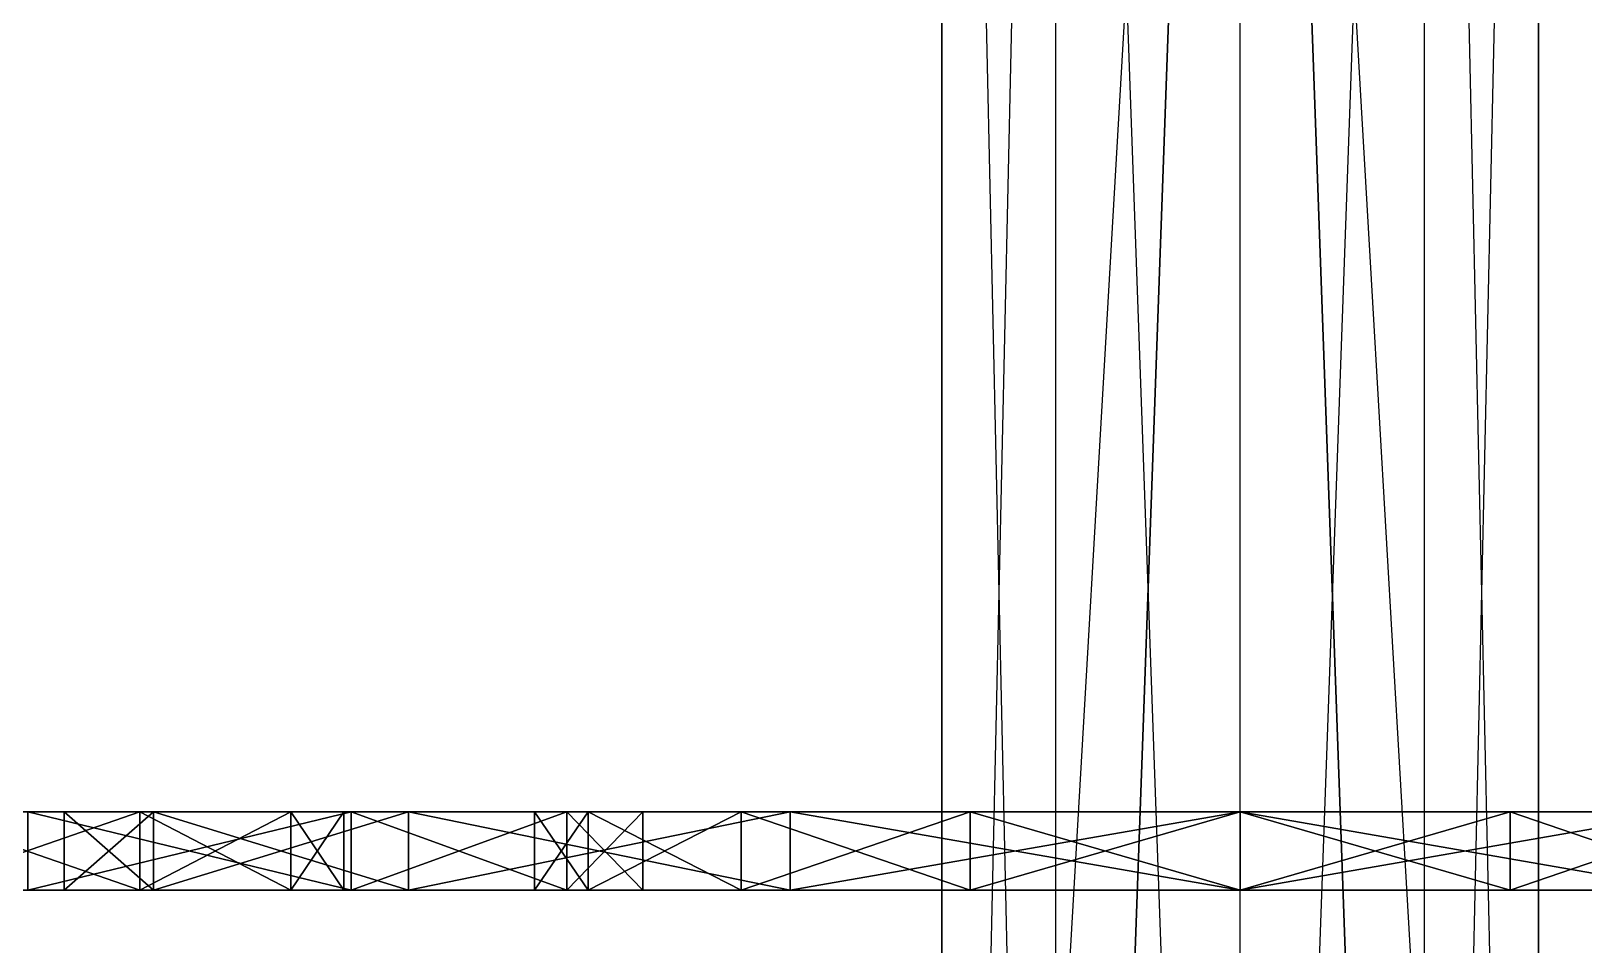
# Model space of a CAD drawing. Extents: x -3.3 to 26.7, y -2 to 14.5.
# Drawn here: x 19.143 to 20.133, y -0.585 to -0.002 of the extents above; entities that cross this region are included whole.
import ezdxf

# ---------------------------------------------------------------- set-up
doc = ezdxf.new("R2010")
doc.units = 0
doc.layers.add('UB3D', color=1, linetype='CONTINUOUS')

msp = doc.modelspace()

# ---------------------------------------------------------------- linework, layer by layer
at = {"layer": 'UB3D', "color": 254}
for points in [[(19.796, -2, -15.4798), (19.9136, 1.280011, -15.4798), (19.7234, -2, -15.5798)], [(19.9136, 1.280011, -15.4798), (19.7234, -2, -15.5798), (19.7234, 1.280011, -15.5798)], [(19.7234, -2, -15.5798), (19.7234, 1.280011, -15.5798), (19.7234, -2, -15.7034)], [(19.7234, 1.280011, -15.5798), (19.7234, -2, -15.7034), (19.7234, 1.280011, -15.7034)], [(19.7234, -2, -15.7034), (19.7234, 1.280011, -15.7034), (19.796, -2, -15.8034)], [(19.7234, 1.280011, -15.7034), (19.796, -2, -15.8034), (19.796, 1.280011, -15.8034)], [(19.796, -2, -2.4798), (19.796, 1.280011, -2.4798), (19.7234, -2, -2.5798)], [(19.796, 1.280011, -2.4798), (19.7234, -2, -2.5798), (19.7234, 1.280011, -2.5798)], [(19.7234, -2, -2.5798), (19.7234, 1.280011, -2.5798), (19.7234, -2, -2.7034)], [(19.7234, 1.280011, -2.5798), (19.7234, -2, -2.7034), (19.7234, 1.280011, -2.7034)], [(19.7234, -2, -2.7034), (19.7234, 1.280011, -2.7034), (19.796, -2, -2.8034)], [(19.7234, 1.280011, -2.7034), (19.796, -2, -2.8034), (19.796, 1.280011, -2.8034)], [(19.9136, -2, -15.4416), (19.9136, 1.280011, -15.4416), (19.796, -2, -15.4798)], [(19.9136, 1.280011, -15.4416), (19.796, -2, -15.4798), (19.9136, 1.280011, -15.4798)], [(19.796, -2, -15.8034), (19.796, 1.280011, -15.8034), (19.9136, -2, -15.8416)], [(19.796, 1.280011, -15.8034), (19.9136, -2, -15.8416), (19.9136, 1.280011, -15.8416)], [(19.9136, -2, -2.4416), (19.9136, 1.280011, -2.4416), (19.796, -2, -2.4798)], [(19.9136, 1.280011, -2.4416), (19.796, -2, -2.4798), (19.796, 1.280011, -2.4798)], [(19.796, -2, -2.8034), (19.796, 1.280011, -2.8034), (19.9136, -2, -2.8416)], [(19.796, 1.280011, -2.8034), (19.9136, -2, -2.8416), (19.9136, 1.280011, -2.8416)], [(19.9136, -2, -15.8416), (19.9136, 1.280011, -15.8416), (20.0312, -2, -15.8034)], [(19.9136, 1.280011, -15.8416), (20.0312, -2, -15.8034), (20.0312, 1.280011, -15.8034)], [(20.0312, -2, -15.4798), (20.0312, 1.280011, -15.4798), (19.9136, -2, -15.4416)], [(20.0312, 1.280011, -15.4798), (19.9136, -2, -15.4416), (19.9136, 1.280011, -15.4416)], [(19.9136, -2, -2.8416), (19.9136, 1.280011, -2.8416), (20.0312, -2, -2.8034)], [(19.9136, 1.280011, -2.8416), (20.0312, -2, -2.8034), (19.9136, 1.280011, -2.8034)], [(20.0312, -2, -2.8034), (19.9136, 1.280011, -2.8034), (20.1038, -2, -2.7034)], [(19.9136, 1.280011, -2.8034), (20.1038, -2, -2.7034), (20.1038, 1.280011, -2.7034)], [(20.0312, -2, -2.4798), (20.0312, 1.280011, -2.4798), (19.9136, -2, -2.4416)], [(20.0312, 1.280011, -2.4798), (19.9136, -2, -2.4416), (19.9136, 1.280011, -2.4416)], [(20.0312, -2, -15.8034), (20.0312, 1.280011, -15.8034), (20.1038, -2, -15.7034)], [(20.0312, 1.280011, -15.8034), (20.1038, -2, -15.7034), (20.1038, 1.280011, -15.7034)], [(20.1038, -2, -15.5798), (20.1038, 1.280011, -15.5798), (20.0312, -2, -15.4798)], [(20.1038, 1.280011, -15.5798), (20.0312, -2, -15.4798), (20.0312, 1.280011, -15.4798)], [(20.1038, -2, -2.5798), (20.1038, 1.280011, -2.5798), (20.0312, -2, -2.4798)], [(20.1038, 1.280011, -2.5798), (20.0312, -2, -2.4798), (20.0312, 1.280011, -2.4798)], [(20.1038, -2, -15.7034), (20.1038, 1.280011, -15.7034), (20.1038, -2, -15.5798)], [(20.1038, 1.280011, -15.7034), (20.1038, -2, -15.5798), (20.1038, 1.280011, -15.5798)], [(20.1038, -2, -2.7034), (20.1038, 1.280011, -2.7034), (20.1038, -2, -2.5798)], [(20.1038, 1.280011, -2.7034), (20.1038, -2, -2.5798), (20.1038, 1.280011, -2.5798)]]:
    msp.add_3dface(points, dxfattribs=at)
at = {"layer": 'UB3D', "color": 94}
for points in [[(-3.302, 0.5, -28.702), (26.698, 0.5, -28.702), (26.698, -0.5, -28.702), (-3.302, -0.5, -28.702)], [(26.698, 0.5, 1.298), (-3.302, 0.5, 1.298), (-3.302, -0.5, 1.298), (26.698, -0.5, 1.298)], [(-3.302, -0.5, 1.298), (26.698, -0.5, 1.298), (26.698, -0.5, -28.702)], [(-3.302, -0.5, 1.298), (26.698, -0.5, -28.702), (-3.302, -0.5, -28.702)]]:
    msp.add_3dface(points, dxfattribs=at)
at = {"layer": 'UB3D', "color": 253}
for points in [[(19.067702, -0.5, -22.042935), (19.211908, -0.5, -22.139291), (19.067702, -0.55, -22.042935)], [(19.211908, -0.5, -22.139291), (19.067702, -0.55, -22.042935), (19.211908, -0.55, -22.139291)], [(19.067702, -0.55, -22.042935), (19.211908, -0.55, -22.139291), (19.067702, -0.5, -22.042935)], [(19.211908, -0.55, -22.139291), (19.067702, -0.5, -22.042935), (19.211908, -0.5, -22.139291)], [(19.211908, -0.5, -22.767908), (19.067702, -0.5, -22.864264), (19.211908, -0.55, -22.767908)], [(19.067702, -0.5, -22.864264), (19.211908, -0.55, -22.767908), (19.067702, -0.55, -22.864264)], [(19.211908, -0.55, -22.767908), (19.067702, -0.55, -22.864264), (19.211908, -0.5, -22.767908)], [(19.067702, -0.55, -22.864264), (19.211908, -0.5, -22.767908), (19.067702, -0.5, -22.864264)], [(19.140603, -0.5, -21.866936), (19.346612, -0.5, -22.004587), (19.140603, -0.55, -21.866936)], [(19.346612, -0.5, -22.004587), (19.140603, -0.55, -21.866936), (19.346612, -0.55, -22.004587)], [(19.140603, -0.55, -21.866936), (19.346612, -0.55, -22.004587), (19.140603, -0.5, -21.866936)], [(19.346612, -0.55, -22.004587), (19.140603, -0.5, -21.866936), (19.346612, -0.5, -22.004587)], [(19.346612, -0.5, -22.902612), (19.140603, -0.5, -23.040263), (19.346612, -0.55, -22.902612)], [(19.140603, -0.5, -23.040263), (19.346612, -0.55, -22.902612), (19.140603, -0.55, -23.040263)], [(19.346612, -0.55, -22.902612), (19.140603, -0.55, -23.040263), (19.346612, -0.5, -22.902612)], [(19.140603, -0.55, -23.040263), (19.346612, -0.5, -22.902612), (19.140603, -0.5, -23.040263)], [(19.1636, -0.5, -15.6416), (19.22069, -0.5, -15.354587), (19.1636, -0.55, -15.6416)], [(19.22069, -0.5, -15.354587), (19.1636, -0.55, -15.6416), (19.22069, -0.55, -15.354587)], [(19.1636, -0.55, -15.6416), (19.22069, -0.55, -15.354587), (19.1636, -0.5, -15.6416)], [(19.22069, -0.55, -15.354587), (19.1636, -0.5, -15.6416), (19.22069, -0.5, -15.354587)], [(19.22069, -0.5, -15.928612), (19.1636, -0.5, -15.6416), (19.22069, -0.55, -15.928612)], [(19.1636, -0.5, -15.6416), (19.22069, -0.55, -15.928612), (19.1636, -0.55, -15.6416)], [(19.22069, -0.55, -15.928612), (19.1636, -0.55, -15.6416), (19.22069, -0.5, -15.928612)], [(19.1636, -0.55, -15.6416), (19.22069, -0.5, -15.928612), (19.1636, -0.5, -15.6416)], [(19.1636, -0.5, -2.6416), (19.22069, -0.5, -2.354587), (19.1636, -0.55, -2.6416)], [(19.22069, -0.5, -2.354587), (19.1636, -0.55, -2.6416), (19.22069, -0.55, -2.354587)], [(19.1636, -0.55, -2.6416), (19.22069, -0.55, -2.354587), (19.1636, -0.5, -2.6416)], [(19.22069, -0.55, -2.354587), (19.1636, -0.5, -2.6416), (19.22069, -0.5, -2.354587)], [(19.22069, -0.5, -2.928612), (19.1636, -0.5, -2.6416), (19.22069, -0.55, -2.928612)], [(19.1636, -0.5, -2.6416), (19.22069, -0.55, -2.928612), (19.1636, -0.55, -2.6416)], [(19.22069, -0.55, -2.928612), (19.1636, -0.55, -2.6416), (19.22069, -0.5, -2.928612)], [(19.1636, -0.55, -2.6416), (19.22069, -0.5, -2.928612), (19.1636, -0.5, -2.6416)], [(19.211908, -0.5, -22.139291), (19.308264, -0.5, -22.283497), (19.211908, -0.55, -22.139291)], [(19.308264, -0.5, -22.283497), (19.211908, -0.55, -22.139291), (19.308264, -0.55, -22.283497)], [(19.211908, -0.55, -22.139291), (19.308264, -0.55, -22.283497), (19.211908, -0.5, -22.139291)], [(19.308264, -0.55, -22.283497), (19.211908, -0.5, -22.139291), (19.308264, -0.5, -22.283497)], [(19.308264, -0.5, -22.623702), (19.211908, -0.5, -22.767908), (19.308264, -0.55, -22.623702)], [(19.211908, -0.5, -22.767908), (19.308264, -0.55, -22.623702), (19.211908, -0.55, -22.767908)], [(19.308264, -0.55, -22.623702), (19.211908, -0.55, -22.767908), (19.308264, -0.5, -22.623702)], [(19.211908, -0.55, -22.767908), (19.308264, -0.5, -22.623702), (19.211908, -0.5, -22.767908)], [(19.22069, -0.5, -15.354587), (19.383269, -0.5, -15.111269), (19.22069, -0.55, -15.354587)], [(19.383269, -0.5, -15.111269), (19.22069, -0.55, -15.354587), (19.383269, -0.55, -15.111269)], [(19.22069, -0.55, -15.354587), (19.383269, -0.55, -15.111269), (19.22069, -0.5, -15.354587)], [(19.383269, -0.55, -15.111269), (19.22069, -0.5, -15.354587), (19.383269, -0.5, -15.111269)], [(19.383269, -0.5, -16.17193), (19.22069, -0.5, -15.928612), (19.383269, -0.55, -16.17193)], [(19.22069, -0.5, -15.928612), (19.383269, -0.55, -16.17193), (19.22069, -0.55, -15.928612)], [(19.383269, -0.55, -16.17193), (19.22069, -0.55, -15.928612), (19.383269, -0.5, -16.17193)], [(19.22069, -0.55, -15.928612), (19.383269, -0.5, -16.17193), (19.22069, -0.5, -15.928612)], [(19.22069, -0.5, -2.354587), (19.383269, -0.5, -2.111269), (19.22069, -0.55, -2.354587)], [(19.383269, -0.5, -2.111269), (19.22069, -0.55, -2.354587), (19.383269, -0.55, -2.111269)], [(19.22069, -0.55, -2.354587), (19.383269, -0.55, -2.111269), (19.22069, -0.5, -2.354587)], [(19.383269, -0.55, -2.111269), (19.22069, -0.5, -2.354587), (19.383269, -0.5, -2.111269)], [(19.383269, -0.5, -3.17193), (19.22069, -0.5, -2.928612), (19.383269, -0.55, -3.17193)], [(19.22069, -0.5, -2.928612), (19.383269, -0.55, -3.17193), (19.22069, -0.55, -2.928612)], [(19.383269, -0.55, -3.17193), (19.22069, -0.55, -2.928612), (19.383269, -0.5, -3.17193)], [(19.22069, -0.55, -2.928612), (19.383269, -0.5, -3.17193), (19.22069, -0.5, -2.928612)], [(19.3421, -0.5, -22.4536), (19.308264, -0.5, -22.623702), (19.3421, -0.55, -22.4536)], [(19.308264, -0.5, -22.623702), (19.3421, -0.55, -22.4536), (19.308264, -0.55, -22.623702)], [(19.3421, -0.55, -22.4536), (19.308264, -0.55, -22.623702), (19.3421, -0.5, -22.4536)], [(19.308264, -0.55, -22.623702), (19.3421, -0.5, -22.4536), (19.308264, -0.5, -22.623702)], [(19.308264, -0.5, -22.283497), (19.3421, -0.5, -22.4536), (19.308264, -0.55, -22.283497)], [(19.3421, -0.5, -22.4536), (19.308264, -0.55, -22.283497), (19.3421, -0.55, -22.4536)], [(19.308264, -0.55, -22.283497), (19.3421, -0.55, -22.4536), (19.308264, -0.5, -22.283497)], [(19.3421, -0.55, -22.4536), (19.308264, -0.5, -22.283497), (19.3421, -0.5, -22.4536)], [(19.346612, -0.5, -22.004587), (19.484263, -0.5, -22.210596), (19.346612, -0.55, -22.004587)], [(19.484263, -0.5, -22.210596), (19.346612, -0.55, -22.004587), (19.484263, -0.55, -22.210596)], [(19.346612, -0.55, -22.004587), (19.484263, -0.55, -22.210596), (19.346612, -0.5, -22.004587)], [(19.484263, -0.55, -22.210596), (19.346612, -0.5, -22.004587), (19.484263, -0.5, -22.210596)], [(19.484263, -0.5, -22.696603), (19.346612, -0.5, -22.902612), (19.484263, -0.55, -22.696603)], [(19.346612, -0.5, -22.902612), (19.484263, -0.55, -22.696603), (19.346612, -0.55, -22.902612)], [(19.484263, -0.55, -22.696603), (19.346612, -0.55, -22.902612), (19.484263, -0.5, -22.696603)], [(19.346612, -0.55, -22.902612), (19.484263, -0.5, -22.696603), (19.346612, -0.5, -22.902612)], [(19.383269, -0.5, -15.111269), (19.626587, -0.5, -14.94869), (19.383269, -0.55, -15.111269)], [(19.626587, -0.5, -14.94869), (19.383269, -0.55, -15.111269), (19.626587, -0.55, -14.94869)], [(19.383269, -0.55, -15.111269), (19.626587, -0.55, -14.94869), (19.383269, -0.5, -15.111269)], [(19.626587, -0.55, -14.94869), (19.383269, -0.5, -15.111269), (19.626587, -0.5, -14.94869)], [(19.626587, -0.5, -16.334509), (19.383269, -0.5, -16.17193), (19.626587, -0.55, -16.334509)], [(19.383269, -0.5, -16.17193), (19.626587, -0.55, -16.334509), (19.383269, -0.55, -16.17193)], [(19.626587, -0.55, -16.334509), (19.383269, -0.55, -16.17193), (19.626587, -0.5, -16.334509)], [(19.383269, -0.55, -16.17193), (19.626587, -0.5, -16.334509), (19.383269, -0.5, -16.17193)], [(19.383269, -0.5, -2.111269), (19.626587, -0.5, -1.94869), (19.383269, -0.55, -2.111269)], [(19.626587, -0.5, -1.94869), (19.383269, -0.55, -2.111269), (19.626587, -0.55, -1.94869)], [(19.383269, -0.55, -2.111269), (19.626587, -0.55, -1.94869), (19.383269, -0.5, -2.111269)], [(19.626587, -0.55, -1.94869), (19.383269, -0.5, -2.111269), (19.626587, -0.5, -1.94869)], [(19.626587, -0.5, -3.334509), (19.383269, -0.5, -3.17193), (19.626587, -0.55, -3.334509)], [(19.383269, -0.5, -3.17193), (19.626587, -0.55, -3.334509), (19.383269, -0.55, -3.17193)], [(19.626587, -0.55, -3.334509), (19.383269, -0.55, -3.17193), (19.626587, -0.5, -3.334509)], [(19.383269, -0.55, -3.17193), (19.626587, -0.5, -3.334509), (19.383269, -0.5, -3.17193)], [(19.4636, -0.5, -15.6416), (19.497854, -0.5, -15.469392), (19.4636, -0.55, -15.6416)], [(19.497854, -0.5, -15.469392), (19.4636, -0.55, -15.6416), (19.497854, -0.55, -15.469392)], [(19.4636, -0.55, -15.6416), (19.497854, -0.55, -15.469392), (19.4636, -0.5, -15.6416)], [(19.497854, -0.55, -15.469392), (19.4636, -0.5, -15.6416), (19.497854, -0.5, -15.469392)], [(19.497854, -0.5, -15.813807), (19.4636, -0.5, -15.6416), (19.497854, -0.55, -15.813807)], [(19.4636, -0.5, -15.6416), (19.497854, -0.55, -15.813807), (19.4636, -0.55, -15.6416)], [(19.497854, -0.55, -15.813807), (19.4636, -0.55, -15.6416), (19.497854, -0.5, -15.813807)], [(19.4636, -0.55, -15.6416), (19.497854, -0.5, -15.813807), (19.4636, -0.5, -15.6416)], [(19.4636, -0.5, -2.6416), (19.497854, -0.5, -2.469392), (19.4636, -0.55, -2.6416)], [(19.497854, -0.5, -2.469392), (19.4636, -0.55, -2.6416), (19.497854, -0.55, -2.469392)], [(19.4636, -0.55, -2.6416), (19.497854, -0.55, -2.469392), (19.4636, -0.5, -2.6416)], [(19.497854, -0.55, -2.469392), (19.4636, -0.5, -2.6416), (19.497854, -0.5, -2.469392)], [(19.497854, -0.5, -2.813807), (19.4636, -0.5, -2.6416), (19.497854, -0.55, -2.813807)], [(19.4636, -0.5, -2.6416), (19.497854, -0.55, -2.813807), (19.4636, -0.55, -2.6416)], [(19.497854, -0.55, -2.813807), (19.4636, -0.55, -2.6416), (19.497854, -0.5, -2.813807)], [(19.4636, -0.55, -2.6416), (19.497854, -0.5, -2.813807), (19.4636, -0.5, -2.6416)], [(19.5326, -0.5, -22.4536), (19.484263, -0.5, -22.696603), (19.5326, -0.55, -22.4536)], [(19.484263, -0.5, -22.696603), (19.5326, -0.55, -22.4536), (19.484263, -0.55, -22.696603)], [(19.5326, -0.55, -22.4536), (19.484263, -0.55, -22.696603), (19.5326, -0.5, -22.4536)], [(19.484263, -0.55, -22.696603), (19.5326, -0.5, -22.4536), (19.484263, -0.5, -22.696603)], [(19.484263, -0.5, -22.210596), (19.5326, -0.5, -22.4536), (19.484263, -0.55, -22.210596)], [(19.5326, -0.5, -22.4536), (19.484263, -0.55, -22.210596), (19.5326, -0.55, -22.4536)], [(19.484263, -0.55, -22.210596), (19.5326, -0.55, -22.4536), (19.484263, -0.5, -22.210596)], [(19.5326, -0.55, -22.4536), (19.484263, -0.5, -22.210596), (19.5326, -0.5, -22.4536)], [(19.497854, -0.5, -15.469392), (19.595401, -0.5, -15.323401), (19.497854, -0.55, -15.469392)], [(19.595401, -0.5, -15.323401), (19.497854, -0.55, -15.469392), (19.595401, -0.55, -15.323401)], [(19.497854, -0.55, -15.469392), (19.595401, -0.55, -15.323401), (19.497854, -0.5, -15.469392)], [(19.595401, -0.55, -15.323401), (19.497854, -0.5, -15.469392), (19.595401, -0.5, -15.323401)], [(19.595401, -0.5, -15.959798), (19.497854, -0.5, -15.813807), (19.595401, -0.55, -15.959798)], [(19.497854, -0.5, -15.813807), (19.595401, -0.55, -15.959798), (19.497854, -0.55, -15.813807)], [(19.595401, -0.55, -15.959798), (19.497854, -0.55, -15.813807), (19.595401, -0.5, -15.959798)], [(19.497854, -0.55, -15.813807), (19.595401, -0.5, -15.959798), (19.497854, -0.5, -15.813807)], [(19.497854, -0.5, -2.469392), (19.595401, -0.5, -2.323401), (19.497854, -0.55, -2.469392)], [(19.595401, -0.5, -2.323401), (19.497854, -0.55, -2.469392), (19.595401, -0.55, -2.323401)], [(19.497854, -0.55, -2.469392), (19.595401, -0.55, -2.323401), (19.497854, -0.5, -2.469392)], [(19.595401, -0.55, -2.323401), (19.497854, -0.5, -2.469392), (19.595401, -0.5, -2.323401)], [(19.595401, -0.5, -2.959798), (19.497854, -0.5, -2.813807), (19.595401, -0.55, -2.959798)], [(19.497854, -0.5, -2.813807), (19.595401, -0.55, -2.959798), (19.497854, -0.55, -2.813807)], [(19.595401, -0.55, -2.959798), (19.497854, -0.55, -2.813807), (19.595401, -0.5, -2.959798)], [(19.497854, -0.55, -2.813807), (19.595401, -0.5, -2.959798), (19.497854, -0.5, -2.813807)], [(19.595401, -0.5, -15.323401), (19.741392, -0.5, -15.225854), (19.595401, -0.55, -15.323401)], [(19.741392, -0.5, -15.225854), (19.595401, -0.55, -15.323401), (19.741392, -0.55, -15.225854)], [(19.595401, -0.55, -15.323401), (19.741392, -0.55, -15.225854), (19.595401, -0.5, -15.323401)], [(19.741392, -0.55, -15.225854), (19.595401, -0.5, -15.323401), (19.741392, -0.5, -15.225854)], [(19.741392, -0.5, -16.057345), (19.595401, -0.5, -15.959798), (19.741392, -0.55, -16.057345)], [(19.595401, -0.5, -15.959798), (19.741392, -0.55, -16.057345), (19.595401, -0.55, -15.959798)], [(19.741392, -0.55, -16.057345), (19.595401, -0.55, -15.959798), (19.741392, -0.5, -16.057345)], [(19.595401, -0.55, -15.959798), (19.741392, -0.5, -16.057345), (19.595401, -0.5, -15.959798)], [(19.595401, -0.5, -2.323401), (19.741392, -0.5, -2.225854), (19.595401, -0.55, -2.323401)], [(19.741392, -0.5, -2.225854), (19.595401, -0.55, -2.323401), (19.741392, -0.55, -2.225854)], [(19.595401, -0.55, -2.323401), (19.741392, -0.55, -2.225854), (19.595401, -0.5, -2.323401)], [(19.741392, -0.55, -2.225854), (19.595401, -0.5, -2.323401), (19.741392, -0.5, -2.225854)], [(19.741392, -0.5, -3.057345), (19.595401, -0.5, -2.959798), (19.741392, -0.55, -3.057345)], [(19.595401, -0.5, -2.959798), (19.741392, -0.55, -3.057345), (19.595401, -0.55, -2.959798)], [(19.741392, -0.55, -3.057345), (19.595401, -0.55, -2.959798), (19.741392, -0.5, -3.057345)], [(19.595401, -0.55, -2.959798), (19.741392, -0.5, -3.057345), (19.595401, -0.5, -2.959798)], [(19.626587, -0.5, -14.94869), (19.9136, -0.5, -14.8916), (19.626587, -0.55, -14.94869)], [(19.9136, -0.5, -14.8916), (19.626587, -0.55, -14.94869), (19.9136, -0.55, -14.8916)], [(19.626587, -0.55, -14.94869), (19.9136, -0.55, -14.8916), (19.626587, -0.5, -14.94869)], [(19.9136, -0.55, -14.8916), (19.626587, -0.5, -14.94869), (19.9136, -0.5, -14.8916)], [(19.9136, -0.5, -16.3916), (19.626587, -0.5, -16.334509), (19.9136, -0.55, -16.3916)], [(19.626587, -0.5, -16.334509), (19.9136, -0.55, -16.3916), (19.626587, -0.55, -16.334509)], [(19.9136, -0.55, -16.3916), (19.626587, -0.55, -16.334509), (19.9136, -0.5, -16.3916)], [(19.626587, -0.55, -16.334509), (19.9136, -0.5, -16.3916), (19.626587, -0.5, -16.334509)], [(19.626587, -0.5, -1.94869), (19.9136, -0.5, -1.8916), (19.626587, -0.55, -1.94869)], [(19.9136, -0.5, -1.8916), (19.626587, -0.55, -1.94869), (19.9136, -0.55, -1.8916)], [(19.626587, -0.55, -1.94869), (19.9136, -0.55, -1.8916), (19.626587, -0.5, -1.94869)], [(19.9136, -0.55, -1.8916), (19.626587, -0.5, -1.94869), (19.9136, -0.5, -1.8916)], [(19.9136, -0.5, -3.3916), (19.626587, -0.5, -3.334509), (19.9136, -0.55, -3.3916)], [(19.626587, -0.5, -3.334509), (19.9136, -0.55, -3.3916), (19.626587, -0.55, -3.334509)], [(19.9136, -0.55, -3.3916), (19.626587, -0.55, -3.334509), (19.9136, -0.5, -3.3916)], [(19.626587, -0.55, -3.334509), (19.9136, -0.5, -3.3916), (19.626587, -0.5, -3.334509)], [(19.741392, -0.5, -15.225854), (19.9136, -0.5, -15.1916), (19.741392, -0.55, -15.225854)], [(19.9136, -0.5, -15.1916), (19.741392, -0.55, -15.225854), (19.9136, -0.55, -15.1916)], [(19.741392, -0.55, -15.225854), (19.9136, -0.55, -15.1916), (19.741392, -0.5, -15.225854)], [(19.9136, -0.55, -15.1916), (19.741392, -0.5, -15.225854), (19.9136, -0.5, -15.1916)], [(19.9136, -0.5, -16.0916), (19.741392, -0.5, -16.057345), (19.9136, -0.55, -16.0916)], [(19.741392, -0.5, -16.057345), (19.9136, -0.55, -16.0916), (19.741392, -0.55, -16.057345)], [(19.9136, -0.55, -16.0916), (19.741392, -0.55, -16.057345), (19.9136, -0.5, -16.0916)], [(19.741392, -0.55, -16.057345), (19.9136, -0.5, -16.0916), (19.741392, -0.5, -16.057345)], [(19.741392, -0.5, -2.225854), (19.9136, -0.5, -2.1916), (19.741392, -0.55, -2.225854)], [(19.9136, -0.5, -2.1916), (19.741392, -0.55, -2.225854), (19.9136, -0.55, -2.1916)], [(19.741392, -0.55, -2.225854), (19.9136, -0.55, -2.1916), (19.741392, -0.5, -2.225854)], [(19.9136, -0.55, -2.1916), (19.741392, -0.5, -2.225854), (19.9136, -0.5, -2.1916)], [(19.9136, -0.5, -3.0916), (19.741392, -0.5, -3.057345), (19.9136, -0.55, -3.0916)], [(19.741392, -0.5, -3.057345), (19.9136, -0.55, -3.0916), (19.741392, -0.55, -3.057345)], [(19.9136, -0.55, -3.0916), (19.741392, -0.55, -3.057345), (19.9136, -0.5, -3.0916)], [(19.741392, -0.55, -3.057345), (19.9136, -0.5, -3.0916), (19.741392, -0.5, -3.057345)], [(19.9136, -0.5, -14.8916), (20.200612, -0.5, -14.94869), (19.9136, -0.55, -14.8916)], [(20.200612, -0.5, -14.94869), (19.9136, -0.55, -14.8916), (20.200612, -0.55, -14.94869)], [(19.9136, -0.55, -14.8916), (20.200612, -0.55, -14.94869), (19.9136, -0.5, -14.8916)], [(20.200612, -0.55, -14.94869), (19.9136, -0.5, -14.8916), (20.200612, -0.5, -14.94869)], [(20.200612, -0.5, -16.334509), (19.9136, -0.5, -16.3916), (20.200612, -0.55, -16.334509)], [(19.9136, -0.5, -16.3916), (20.200612, -0.55, -16.334509), (19.9136, -0.55, -16.3916)], [(20.200612, -0.55, -16.334509), (19.9136, -0.55, -16.3916), (20.200612, -0.5, -16.334509)], [(19.9136, -0.55, -16.3916), (20.200612, -0.5, -16.334509), (19.9136, -0.5, -16.3916)], [(19.9136, -0.5, -15.1916), (20.085807, -0.5, -15.225854), (19.9136, -0.55, -15.1916)], [(20.085807, -0.5, -15.225854), (19.9136, -0.55, -15.1916), (20.085807, -0.55, -15.225854)], [(19.9136, -0.55, -15.1916), (20.085807, -0.55, -15.225854), (19.9136, -0.5, -15.1916)], [(20.085807, -0.55, -15.225854), (19.9136, -0.5, -15.1916), (20.085807, -0.5, -15.225854)], [(20.085807, -0.5, -16.057345), (19.9136, -0.5, -16.0916), (20.085807, -0.55, -16.057345)], [(19.9136, -0.5, -16.0916), (20.085807, -0.55, -16.057345), (19.9136, -0.55, -16.0916)], [(20.085807, -0.55, -16.057345), (19.9136, -0.55, -16.0916), (20.085807, -0.5, -16.057345)], [(19.9136, -0.55, -16.0916), (20.085807, -0.5, -16.057345), (19.9136, -0.5, -16.0916)], [(19.9136, -0.5, -1.8916), (20.200612, -0.5, -1.94869), (19.9136, -0.55, -1.8916)], [(20.200612, -0.5, -1.94869), (19.9136, -0.55, -1.8916), (20.200612, -0.55, -1.94869)], [(19.9136, -0.55, -1.8916), (20.200612, -0.55, -1.94869), (19.9136, -0.5, -1.8916)], [(20.200612, -0.55, -1.94869), (19.9136, -0.5, -1.8916), (20.200612, -0.5, -1.94869)], [(20.200612, -0.5, -3.334509), (19.9136, -0.5, -3.3916), (20.200612, -0.55, -3.334509)], [(19.9136, -0.5, -3.3916), (20.200612, -0.55, -3.334509), (19.9136, -0.55, -3.3916)], [(20.200612, -0.55, -3.334509), (19.9136, -0.55, -3.3916), (20.200612, -0.5, -3.334509)], [(19.9136, -0.55, -3.3916), (20.200612, -0.5, -3.334509), (19.9136, -0.5, -3.3916)], [(19.9136, -0.5, -2.1916), (20.085807, -0.5, -2.225854), (19.9136, -0.55, -2.1916)], [(20.085807, -0.5, -2.225854), (19.9136, -0.55, -2.1916), (20.085807, -0.55, -2.225854)], [(19.9136, -0.55, -2.1916), (20.085807, -0.55, -2.225854), (19.9136, -0.5, -2.1916)], [(20.085807, -0.55, -2.225854), (19.9136, -0.5, -2.1916), (20.085807, -0.5, -2.225854)], [(20.085807, -0.5, -3.057345), (19.9136, -0.5, -3.0916), (20.085807, -0.55, -3.057345)], [(19.9136, -0.5, -3.0916), (20.085807, -0.55, -3.057345), (19.9136, -0.55, -3.0916)], [(20.085807, -0.55, -3.057345), (19.9136, -0.55, -3.0916), (20.085807, -0.5, -3.057345)], [(19.9136, -0.55, -3.0916), (20.085807, -0.5, -3.057345), (19.9136, -0.5, -3.0916)], [(20.085807, -0.5, -15.225854), (20.231798, -0.5, -15.323401), (20.085807, -0.55, -15.225854)], [(20.231798, -0.5, -15.323401), (20.085807, -0.55, -15.225854), (20.231798, -0.55, -15.323401)], [(20.085807, -0.55, -15.225854), (20.231798, -0.55, -15.323401), (20.085807, -0.5, -15.225854)], [(20.231798, -0.55, -15.323401), (20.085807, -0.5, -15.225854), (20.231798, -0.5, -15.323401)], [(20.231798, -0.5, -15.959798), (20.085807, -0.5, -16.057345), (20.231798, -0.55, -15.959798)], [(20.085807, -0.5, -16.057345), (20.231798, -0.55, -15.959798), (20.085807, -0.55, -16.057345)], [(20.231798, -0.55, -15.959798), (20.085807, -0.55, -16.057345), (20.231798, -0.5, -15.959798)], [(20.085807, -0.55, -16.057345), (20.231798, -0.5, -15.959798), (20.085807, -0.5, -16.057345)], [(20.085807, -0.5, -2.225854), (20.231798, -0.5, -2.323401), (20.085807, -0.55, -2.225854)], [(20.231798, -0.5, -2.323401), (20.085807, -0.55, -2.225854), (20.231798, -0.55, -2.323401)], [(20.085807, -0.55, -2.225854), (20.231798, -0.55, -2.323401), (20.085807, -0.5, -2.225854)], [(20.231798, -0.55, -2.323401), (20.085807, -0.5, -2.225854), (20.231798, -0.5, -2.323401)], [(20.231798, -0.5, -2.959798), (20.085807, -0.5, -3.057345), (20.231798, -0.55, -2.959798)], [(20.085807, -0.5, -3.057345), (20.231798, -0.55, -2.959798), (20.085807, -0.55, -3.057345)], [(20.231798, -0.55, -2.959798), (20.085807, -0.55, -3.057345), (20.231798, -0.5, -2.959798)], [(20.085807, -0.55, -3.057345), (20.231798, -0.5, -2.959798), (20.085807, -0.5, -3.057345)], [(18.49476, -0.55, -21.962738), (19.346613, -0.55, -22.004587), (18.448587, -0.55, -22.004587)], [(19.346613, -0.55, -22.004587), (18.448587, -0.55, -22.004587), (18.8976, -0.55, -22.0091)], [(18.448587, -0.55, -22.902613), (18.8976, -0.55, -22.8981), (19.346613, -0.55, -22.902613)], [(18.49476, -0.55, -22.944462), (19.30044, -0.55, -22.944462), (18.448587, -0.55, -22.902613)], [(19.30044, -0.55, -22.944462), (18.448587, -0.55, -22.902613), (19.346613, -0.55, -22.902613)], [(18.544813, -0.55, -21.925617), (19.30044, -0.55, -21.962738), (18.49476, -0.55, -21.962738)], [(19.30044, -0.55, -21.962738), (18.49476, -0.55, -21.962738), (19.346613, -0.55, -22.004587)], [(18.544813, -0.55, -22.981583), (19.250387, -0.55, -22.981583), (18.49476, -0.55, -22.944462)], [(19.250387, -0.55, -22.981583), (18.49476, -0.55, -22.944462), (19.30044, -0.55, -22.944462)], [(18.598263, -0.55, -21.89358), (19.250387, -0.55, -21.925617), (18.544813, -0.55, -21.925617)], [(19.250387, -0.55, -21.925617), (18.544813, -0.55, -21.925617), (19.30044, -0.55, -21.962738)], [(18.598263, -0.55, -23.01362), (19.196937, -0.55, -23.01362), (18.544813, -0.55, -22.981583)], [(19.196937, -0.55, -23.01362), (18.544813, -0.55, -22.981583), (19.250387, -0.55, -22.981583)], [(18.654596, -0.55, -21.866936), (19.196937, -0.55, -21.89358), (18.598263, -0.55, -21.89358)], [(19.196937, -0.55, -21.89358), (18.598263, -0.55, -21.89358), (19.250387, -0.55, -21.925617)], [(19.140604, -0.55, -23.040264), (18.598263, -0.55, -23.01362), (19.196937, -0.55, -23.01362)], [(19.140604, -0.55, -21.866936), (18.654596, -0.55, -21.866936), (19.196937, -0.55, -21.89358)], [(19.346613, -0.55, -22.004587), (18.941169, -0.55, -22.01124), (18.8976, -0.55, -22.0091)], [(18.8976, -0.55, -22.8981), (19.346613, -0.55, -22.902613), (18.941169, -0.55, -22.89596)], [(19.346613, -0.55, -22.004587), (18.984318, -0.55, -22.017641), (18.941169, -0.55, -22.01124)], [(19.346613, -0.55, -22.902613), (18.941169, -0.55, -22.89596), (19.388462, -0.55, -22.85644)], [(18.941169, -0.55, -22.89596), (19.388462, -0.55, -22.85644), (18.984318, -0.55, -22.889559)], [(19.346613, -0.55, -22.004587), (19.026632, -0.55, -22.02824), (18.984318, -0.55, -22.017641)], [(19.388462, -0.55, -22.85644), (18.984318, -0.55, -22.889559), (19.026632, -0.55, -22.87896)], [(19.346613, -0.55, -22.004587), (19.067703, -0.55, -22.042936), (19.026632, -0.55, -22.02824)], [(19.026632, -0.55, -22.87896), (19.067703, -0.55, -22.864264), (19.388462, -0.55, -22.85644)], [(19.346613, -0.55, -22.004587), (19.388462, -0.55, -22.05076), (19.067703, -0.55, -22.042936)], [(19.388462, -0.55, -22.05076), (19.107136, -0.55, -22.061586), (19.067703, -0.55, -22.042936)], [(19.067703, -0.55, -22.864264), (19.388462, -0.55, -22.85644), (19.107136, -0.55, -22.845614)], [(19.144551, -0.55, -22.084012), (19.388462, -0.55, -22.05076), (19.107136, -0.55, -22.061586)], [(19.388462, -0.55, -22.85644), (19.107136, -0.55, -22.845614), (19.425583, -0.55, -22.806387)], [(19.107136, -0.55, -22.845614), (19.425583, -0.55, -22.806387), (19.144551, -0.55, -22.823188)], [(19.179588, -0.55, -22.109997), (19.425583, -0.55, -22.100813), (19.144551, -0.55, -22.084012)], [(19.425583, -0.55, -22.100813), (19.144551, -0.55, -22.084012), (19.388462, -0.55, -22.05076)], [(19.425583, -0.55, -22.806387), (19.144551, -0.55, -22.823188), (19.179588, -0.55, -22.797203)], [(19.167211, -0.55, -15.715113), (19.465767, -0.55, -15.685708), (19.1636, -0.55, -15.6416)], [(19.465767, -0.55, -15.685708), (19.1636, -0.55, -15.6416), (19.4636, -0.55, -15.6416)], [(19.1636, -0.55, -15.6416), (19.4636, -0.55, -15.6416), (19.167211, -0.55, -15.568087)], [(19.167211, -0.55, -2.715113), (19.465767, -0.55, -2.685708), (19.1636, -0.55, -2.6416)], [(19.465767, -0.55, -2.685708), (19.1636, -0.55, -2.6416), (19.4636, -0.55, -2.6416)], [(19.1636, -0.55, -2.6416), (19.4636, -0.55, -2.6416), (19.167211, -0.55, -2.568087)], [(19.472247, -0.55, -15.553809), (19.465767, -0.55, -15.597492), (19.167211, -0.55, -15.568087)], [(19.472247, -0.55, -15.553809), (19.167211, -0.55, -15.568087), (19.178011, -0.55, -15.495282)], [(19.472247, -0.55, -15.729391), (19.167211, -0.55, -15.715113), (19.465767, -0.55, -15.685708)], [(19.4636, -0.55, -15.6416), (19.167211, -0.55, -15.568087), (19.465767, -0.55, -15.597492)], [(19.482977, -0.55, -15.772228), (19.178011, -0.55, -15.787918), (19.167211, -0.55, -15.715113)], [(19.482977, -0.55, -15.772228), (19.167211, -0.55, -15.715113), (19.472247, -0.55, -15.729391)], [(19.472247, -0.55, -2.553809), (19.465767, -0.55, -2.597492), (19.167211, -0.55, -2.568087)], [(19.472247, -0.55, -2.553809), (19.167211, -0.55, -2.568087), (19.178011, -0.55, -2.495282)], [(19.472247, -0.55, -2.729391), (19.167211, -0.55, -2.715113), (19.465767, -0.55, -2.685708)], [(19.4636, -0.55, -2.6416), (19.167211, -0.55, -2.568087), (19.465767, -0.55, -2.597492)], [(19.482977, -0.55, -2.772228), (19.178011, -0.55, -2.787918), (19.167211, -0.55, -2.715113)], [(19.482977, -0.55, -2.772228), (19.167211, -0.55, -2.715113), (19.472247, -0.55, -2.729391)], [(19.497854, -0.55, -15.469392), (19.482977, -0.55, -15.510972), (19.178011, -0.55, -15.495282)], [(19.497854, -0.55, -15.469392), (19.178011, -0.55, -15.495282), (19.195895, -0.55, -15.423886)], [(19.472247, -0.55, -15.553809), (19.178011, -0.55, -15.495282), (19.482977, -0.55, -15.510972)], [(19.482977, -0.55, -15.772228), (19.497854, -0.55, -15.813808), (19.178011, -0.55, -15.787918)], [(19.516735, -0.55, -15.853729), (19.195895, -0.55, -15.859314), (19.178011, -0.55, -15.787918)], [(19.516735, -0.55, -15.853729), (19.178011, -0.55, -15.787918), (19.497854, -0.55, -15.813808)], [(19.497854, -0.55, -2.469392), (19.482977, -0.55, -2.510972), (19.178011, -0.55, -2.495282)], [(19.497854, -0.55, -2.469392), (19.178011, -0.55, -2.495282), (19.195895, -0.55, -2.423886)], [(19.472247, -0.55, -2.553809), (19.178011, -0.55, -2.495282), (19.482977, -0.55, -2.510972)], [(19.482977, -0.55, -2.772228), (19.497854, -0.55, -2.813808), (19.178011, -0.55, -2.787918)], [(19.516735, -0.55, -2.853729), (19.195895, -0.55, -2.859314), (19.178011, -0.55, -2.787918)], [(19.516735, -0.55, -2.853729), (19.178011, -0.55, -2.787918), (19.497854, -0.55, -2.813808)], [(19.211909, -0.55, -22.139291), (19.179588, -0.55, -22.109997), (19.425583, -0.55, -22.100813)], [(19.45762, -0.55, -22.752937), (19.425583, -0.55, -22.806387), (19.179588, -0.55, -22.797203)], [(19.45762, -0.55, -22.752937), (19.179588, -0.55, -22.797203), (19.211909, -0.55, -22.767909)], [(19.539439, -0.55, -15.391593), (19.516735, -0.55, -15.429471), (19.195895, -0.55, -15.423886)], [(19.539439, -0.55, -15.391593), (19.195895, -0.55, -15.423886), (19.22069, -0.55, -15.354587)], [(19.497854, -0.55, -15.469392), (19.195895, -0.55, -15.423886), (19.516735, -0.55, -15.429471)], [(19.516735, -0.55, -15.853729), (19.539439, -0.55, -15.891607), (19.195895, -0.55, -15.859314)], [(19.565745, -0.55, -15.927077), (19.22069, -0.55, -15.928613), (19.195895, -0.55, -15.859314)], [(19.565745, -0.55, -15.927077), (19.195895, -0.55, -15.859314), (19.539439, -0.55, -15.891607)], [(19.539439, -0.55, -2.391593), (19.516735, -0.55, -2.429471), (19.195895, -0.55, -2.423886)], [(19.539439, -0.55, -2.391593), (19.195895, -0.55, -2.423886), (19.22069, -0.55, -2.354587)], [(19.497854, -0.55, -2.469392), (19.195895, -0.55, -2.423886), (19.516735, -0.55, -2.429471)], [(19.516735, -0.55, -2.853729), (19.539439, -0.55, -2.891607), (19.195895, -0.55, -2.859314)], [(19.565745, -0.55, -2.927077), (19.22069, -0.55, -2.928613), (19.195895, -0.55, -2.859314)], [(19.565745, -0.55, -2.927077), (19.195895, -0.55, -2.859314), (19.539439, -0.55, -2.891607)], [(19.45762, -0.55, -22.154263), (19.241203, -0.55, -22.171612), (19.211909, -0.55, -22.139291)], [(19.45762, -0.55, -22.154263), (19.211909, -0.55, -22.139291), (19.425583, -0.55, -22.100813)], [(19.45762, -0.55, -22.752937), (19.211909, -0.55, -22.767909), (19.241203, -0.55, -22.735588)], [(19.595402, -0.55, -15.323402), (19.565745, -0.55, -15.356123), (19.22069, -0.55, -15.354587)], [(19.595402, -0.55, -15.323402), (19.22069, -0.55, -15.354587), (19.252159, -0.55, -15.288052)], [(19.539439, -0.55, -15.391593), (19.22069, -0.55, -15.354587), (19.565745, -0.55, -15.356123)], [(19.565745, -0.55, -15.927077), (19.595402, -0.55, -15.959798), (19.22069, -0.55, -15.928613)], [(19.628123, -0.55, -15.989455), (19.252159, -0.55, -15.995148), (19.22069, -0.55, -15.928613)], [(19.628123, -0.55, -15.989455), (19.22069, -0.55, -15.928613), (19.595402, -0.55, -15.959798)], [(19.595402, -0.55, -2.323402), (19.565745, -0.55, -2.356123), (19.22069, -0.55, -2.354587)], [(19.595402, -0.55, -2.323402), (19.22069, -0.55, -2.354587), (19.252159, -0.55, -2.288052)], [(19.539439, -0.55, -2.391593), (19.22069, -0.55, -2.354587), (19.565745, -0.55, -2.356123)], [(19.565745, -0.55, -2.927077), (19.595402, -0.55, -2.959798), (19.22069, -0.55, -2.928613)], [(19.628123, -0.55, -2.989455), (19.252159, -0.55, -2.995148), (19.22069, -0.55, -2.928613)], [(19.628123, -0.55, -2.989455), (19.22069, -0.55, -2.928613), (19.595402, -0.55, -2.959798)], [(19.45762, -0.55, -22.154263), (19.267188, -0.55, -22.206649), (19.241203, -0.55, -22.171612)], [(19.241203, -0.55, -22.735588), (19.267188, -0.55, -22.700551), (19.484264, -0.55, -22.696604)], [(19.45762, -0.55, -22.752937), (19.241203, -0.55, -22.735588), (19.484264, -0.55, -22.696604)], [(19.663593, -0.55, -15.267439), (19.628123, -0.55, -15.293745), (19.252159, -0.55, -15.288052)], [(19.663593, -0.55, -15.267439), (19.252159, -0.55, -15.288052), (19.289998, -0.55, -15.224922)], [(19.595402, -0.55, -15.323402), (19.252159, -0.55, -15.288052), (19.628123, -0.55, -15.293745)], [(19.628123, -0.55, -15.989455), (19.663593, -0.55, -16.015761), (19.252159, -0.55, -15.995148)], [(19.663593, -0.55, -16.015761), (19.701471, -0.55, -16.038465), (19.252159, -0.55, -15.995148)], [(19.701471, -0.55, -16.038465), (19.252159, -0.55, -15.995148), (19.741392, -0.55, -16.057346)], [(19.252159, -0.55, -15.995148), (19.741392, -0.55, -16.057346), (19.289998, -0.55, -16.058278)], [(19.663593, -0.55, -2.267439), (19.628123, -0.55, -2.293745), (19.252159, -0.55, -2.288052)], [(19.663593, -0.55, -2.267439), (19.252159, -0.55, -2.288052), (19.289998, -0.55, -2.224922)], [(19.595402, -0.55, -2.323402), (19.252159, -0.55, -2.288052), (19.628123, -0.55, -2.293745)], [(19.628123, -0.55, -2.989455), (19.663593, -0.55, -3.015761), (19.252159, -0.55, -2.995148)], [(19.663593, -0.55, -3.015761), (19.701471, -0.55, -3.038465), (19.252159, -0.55, -2.995148)], [(19.701471, -0.55, -3.038465), (19.252159, -0.55, -2.995148), (19.741392, -0.55, -3.057346)], [(19.252159, -0.55, -2.995148), (19.741392, -0.55, -3.057346), (19.289998, -0.55, -3.058278)], [(19.45762, -0.55, -22.154263), (19.484264, -0.55, -22.210596), (19.267188, -0.55, -22.206649)], [(19.289614, -0.55, -22.244064), (19.484264, -0.55, -22.210596), (19.267188, -0.55, -22.206649)], [(19.267188, -0.55, -22.700551), (19.484264, -0.55, -22.696604), (19.289614, -0.55, -22.663136)], [(19.308264, -0.55, -22.283497), (19.505257, -0.55, -22.269269), (19.289614, -0.55, -22.244064)], [(19.505257, -0.55, -22.269269), (19.289614, -0.55, -22.244064), (19.484264, -0.55, -22.210596)], [(19.484264, -0.55, -22.696604), (19.289614, -0.55, -22.663136), (19.505257, -0.55, -22.637931)], [(19.289614, -0.55, -22.663136), (19.505257, -0.55, -22.637931), (19.308264, -0.55, -22.623703)], [(19.333842, -0.55, -15.165805), (19.782972, -0.55, -15.210977), (19.289998, -0.55, -15.224922)], [(19.782972, -0.55, -15.210977), (19.289998, -0.55, -15.224922), (19.741392, -0.55, -15.225854)], [(19.289998, -0.55, -15.224922), (19.741392, -0.55, -15.225854), (19.701471, -0.55, -15.244735)], [(19.663593, -0.55, -15.267439), (19.289998, -0.55, -15.224922), (19.701471, -0.55, -15.244735)], [(19.741392, -0.55, -16.057346), (19.289998, -0.55, -16.058278), (19.782972, -0.55, -16.072223)], [(19.289998, -0.55, -16.058278), (19.782972, -0.55, -16.072223), (19.825809, -0.55, -16.082953)], [(19.869492, -0.55, -16.089433), (19.333842, -0.55, -16.117395), (19.289998, -0.55, -16.058278)], [(19.869492, -0.55, -16.089433), (19.289998, -0.55, -16.058278), (19.825809, -0.55, -16.082953)], [(19.333842, -0.55, -2.165805), (19.782972, -0.55, -2.210977), (19.289998, -0.55, -2.224922)], [(19.782972, -0.55, -2.210977), (19.289998, -0.55, -2.224922), (19.741392, -0.55, -2.225854)], [(19.289998, -0.55, -2.224922), (19.741392, -0.55, -2.225854), (19.701471, -0.55, -2.244735)], [(19.663593, -0.55, -2.267439), (19.289998, -0.55, -2.224922), (19.701471, -0.55, -2.244735)], [(19.741392, -0.55, -3.057346), (19.289998, -0.55, -3.058278), (19.782972, -0.55, -3.072223)], [(19.289998, -0.55, -3.058278), (19.782972, -0.55, -3.072223), (19.825809, -0.55, -3.082953)], [(19.869492, -0.55, -3.089433), (19.333842, -0.55, -3.117395), (19.289998, -0.55, -3.058278)], [(19.869492, -0.55, -3.089433), (19.289998, -0.55, -3.058278), (19.825809, -0.55, -3.082953)], [(19.32296, -0.55, -22.324568), (19.308264, -0.55, -22.283497), (19.505257, -0.55, -22.269269)], [(19.308264, -0.55, -22.623703), (19.32296, -0.55, -22.582632), (19.520399, -0.55, -22.577482)], [(19.505257, -0.55, -22.637931), (19.308264, -0.55, -22.623703), (19.520399, -0.55, -22.577482)], [(19.333559, -0.55, -22.366882), (19.520399, -0.55, -22.329718), (19.32296, -0.55, -22.324568)], [(19.520399, -0.55, -22.329718), (19.32296, -0.55, -22.324568), (19.505257, -0.55, -22.269269)], [(19.32296, -0.55, -22.582632), (19.520399, -0.55, -22.577482), (19.333559, -0.55, -22.540318)], [(19.33996, -0.55, -22.410031), (19.529542, -0.55, -22.391359), (19.333559, -0.55, -22.366882)], [(19.529542, -0.55, -22.391359), (19.333559, -0.55, -22.366882), (19.520399, -0.55, -22.329718)], [(19.520399, -0.55, -22.577482), (19.333559, -0.55, -22.540318), (19.529542, -0.55, -22.515841)], [(19.333559, -0.55, -22.540318), (19.529542, -0.55, -22.515841), (19.33996, -0.55, -22.497169)], [(19.38327, -0.55, -15.11127), (20.493358, -0.55, -15.165805), (19.333842, -0.55, -15.165805)], [(20.493358, -0.55, -15.165805), (19.333842, -0.55, -15.165805), (19.9136, -0.55, -15.1916)], [(19.333842, -0.55, -15.165805), (19.9136, -0.55, -15.1916), (19.869492, -0.55, -15.193767)], [(19.38327, -0.55, -16.17193), (20.44393, -0.55, -16.17193), (19.333842, -0.55, -16.117395)], [(20.44393, -0.55, -16.17193), (19.333842, -0.55, -16.117395), (20.493358, -0.55, -16.117395)], [(19.333842, -0.55, -16.117395), (20.493358, -0.55, -16.117395), (19.9136, -0.55, -16.0916)], [(19.869492, -0.55, -15.193767), (19.825809, -0.55, -15.200247), (19.333842, -0.55, -15.165805)], [(19.825809, -0.55, -15.200247), (19.333842, -0.55, -15.165805), (19.782972, -0.55, -15.210977)], [(19.869492, -0.55, -16.089433), (19.9136, -0.55, -16.0916), (19.333842, -0.55, -16.117395)], [(19.38327, -0.55, -2.11127), (20.493358, -0.55, -2.165805), (19.333842, -0.55, -2.165805)], [(20.493358, -0.55, -2.165805), (19.333842, -0.55, -2.165805), (19.9136, -0.55, -2.1916)], [(19.333842, -0.55, -2.165805), (19.9136, -0.55, -2.1916), (19.869492, -0.55, -2.193767)], [(19.38327, -0.55, -3.17193), (20.44393, -0.55, -3.17193), (19.333842, -0.55, -3.117395)], [(20.44393, -0.55, -3.17193), (19.333842, -0.55, -3.117395), (20.493358, -0.55, -3.117395)], [(19.333842, -0.55, -3.117395), (20.493358, -0.55, -3.117395), (19.9136, -0.55, -3.0916)], [(19.869492, -0.55, -2.193767), (19.825809, -0.55, -2.200247), (19.333842, -0.55, -2.165805)], [(19.825809, -0.55, -2.200247), (19.333842, -0.55, -2.165805), (19.782972, -0.55, -2.210977)], [(19.869492, -0.55, -3.089433), (19.9136, -0.55, -3.0916), (19.333842, -0.55, -3.117395)], [(19.33996, -0.55, -22.497169), (19.3421, -0.55, -22.4536), (19.5326, -0.55, -22.4536)], [(19.3421, -0.55, -22.4536), (19.5326, -0.55, -22.4536), (19.33996, -0.55, -22.410031)], [(19.5326, -0.55, -22.4536), (19.33996, -0.55, -22.410031), (19.529542, -0.55, -22.391359)], [(19.529542, -0.55, -22.515841), (19.33996, -0.55, -22.497169), (19.5326, -0.55, -22.4536)], [(19.437805, -0.55, -15.061842), (20.44393, -0.55, -15.11127), (19.38327, -0.55, -15.11127)], [(20.44393, -0.55, -15.11127), (19.38327, -0.55, -15.11127), (20.493358, -0.55, -15.165805)], [(19.437805, -0.55, -16.221358), (20.389395, -0.55, -16.221358), (19.38327, -0.55, -16.17193)], [(20.389395, -0.55, -16.221358), (19.38327, -0.55, -16.17193), (20.44393, -0.55, -16.17193)], [(19.437805, -0.55, -2.061842), (20.44393, -0.55, -2.11127), (19.38327, -0.55, -2.11127)], [(20.44393, -0.55, -2.11127), (19.38327, -0.55, -2.11127), (20.493358, -0.55, -2.165805)], [(19.437805, -0.55, -3.221358), (20.389395, -0.55, -3.221358), (19.38327, -0.55, -3.17193)], [(20.389395, -0.55, -3.221358), (19.38327, -0.55, -3.17193), (20.44393, -0.55, -3.17193)], [(19.496922, -0.55, -15.017998), (20.389395, -0.55, -15.061842), (19.437805, -0.55, -15.061842)], [(20.389395, -0.55, -15.061842), (19.437805, -0.55, -15.061842), (20.44393, -0.55, -15.11127)], [(19.496922, -0.55, -16.265202), (20.330278, -0.55, -16.265202), (19.437805, -0.55, -16.221358)], [(20.330278, -0.55, -16.265202), (19.437805, -0.55, -16.221358), (20.389395, -0.55, -16.221358)], [(19.496922, -0.55, -2.017998), (20.389395, -0.55, -2.061842), (19.437805, -0.55, -2.061842)], [(20.389395, -0.55, -2.061842), (19.437805, -0.55, -2.061842), (20.44393, -0.55, -2.11127)], [(19.496922, -0.55, -3.265202), (20.330278, -0.55, -3.265202), (19.437805, -0.55, -3.221358)], [(20.330278, -0.55, -3.265202), (19.437805, -0.55, -3.221358), (20.389395, -0.55, -3.221358)], [(19.560052, -0.55, -14.980159), (20.330278, -0.55, -15.017998), (19.496922, -0.55, -15.017998)], [(20.330278, -0.55, -15.017998), (19.496922, -0.55, -15.017998), (20.389395, -0.55, -15.061842)], [(19.560052, -0.55, -16.303041), (20.267148, -0.55, -16.303041), (19.496922, -0.55, -16.265202)], [(20.267148, -0.55, -16.303041), (19.496922, -0.55, -16.265202), (20.330278, -0.55, -16.265202)], [(19.560052, -0.55, -1.980159), (20.330278, -0.55, -2.017998), (19.496922, -0.55, -2.017998)], [(20.330278, -0.55, -2.017998), (19.496922, -0.55, -2.017998), (20.389395, -0.55, -2.061842)], [(19.560052, -0.55, -3.303041), (20.267148, -0.55, -3.303041), (19.496922, -0.55, -3.265202)], [(20.267148, -0.55, -3.303041), (19.496922, -0.55, -3.265202), (20.330278, -0.55, -3.265202)], [(19.626587, -0.55, -14.94869), (20.267148, -0.55, -14.980159), (19.560052, -0.55, -14.980159)], [(20.267148, -0.55, -14.980159), (19.560052, -0.55, -14.980159), (20.330278, -0.55, -15.017998)], [(19.626587, -0.55, -16.33451), (20.200613, -0.55, -16.33451), (19.560052, -0.55, -16.303041)], [(20.200613, -0.55, -16.33451), (19.560052, -0.55, -16.303041), (20.267148, -0.55, -16.303041)], [(19.626587, -0.55, -1.94869), (20.267148, -0.55, -1.980159), (19.560052, -0.55, -1.980159)], [(20.267148, -0.55, -1.980159), (19.560052, -0.55, -1.980159), (20.330278, -0.55, -2.017998)], [(19.626587, -0.55, -3.33451), (20.200613, -0.55, -3.33451), (19.560052, -0.55, -3.303041)], [(20.200613, -0.55, -3.33451), (19.560052, -0.55, -3.303041), (20.267148, -0.55, -3.303041)], [(19.695886, -0.55, -14.923895), (20.200613, -0.55, -14.94869), (19.626587, -0.55, -14.94869)], [(20.200613, -0.55, -14.94869), (19.626587, -0.55, -14.94869), (20.267148, -0.55, -14.980159)], [(19.695886, -0.55, -16.359305), (20.131314, -0.55, -16.359305), (19.626587, -0.55, -16.33451)], [(20.131314, -0.55, -16.359305), (19.626587, -0.55, -16.33451), (20.200613, -0.55, -16.33451)], [(19.695886, -0.55, -1.923895), (20.200613, -0.55, -1.94869), (19.626587, -0.55, -1.94869)], [(20.200613, -0.55, -1.94869), (19.626587, -0.55, -1.94869), (20.267148, -0.55, -1.980159)], [(19.695886, -0.55, -3.359305), (20.131314, -0.55, -3.359305), (19.626587, -0.55, -3.33451)], [(20.131314, -0.55, -3.359305), (19.626587, -0.55, -3.33451), (20.200613, -0.55, -3.33451)], [(19.767282, -0.55, -14.906011), (20.131314, -0.55, -14.923895), (19.695886, -0.55, -14.923895)], [(20.131314, -0.55, -14.923895), (19.695886, -0.55, -14.923895), (20.200613, -0.55, -14.94869)], [(19.767282, -0.55, -16.377189), (20.059918, -0.55, -16.377189), (19.695886, -0.55, -16.359305)], [(20.059918, -0.55, -16.377189), (19.695886, -0.55, -16.359305), (20.131314, -0.55, -16.359305)], [(19.767282, -0.55, -1.906011), (20.131314, -0.55, -1.923895), (19.695886, -0.55, -1.923895)], [(20.131314, -0.55, -1.923895), (19.695886, -0.55, -1.923895), (20.200613, -0.55, -1.94869)], [(19.767282, -0.55, -3.377189), (20.059918, -0.55, -3.377189), (19.695886, -0.55, -3.359305)], [(20.059918, -0.55, -3.377189), (19.695886, -0.55, -3.359305), (20.131314, -0.55, -3.359305)], [(19.840087, -0.55, -14.895211), (20.059918, -0.55, -14.906011), (19.767282, -0.55, -14.906011)], [(20.059918, -0.55, -14.906011), (19.767282, -0.55, -14.906011), (20.131314, -0.55, -14.923895)], [(19.840087, -0.55, -16.387989), (19.987113, -0.55, -16.387989), (19.767282, -0.55, -16.377189)], [(19.987113, -0.55, -16.387989), (19.767282, -0.55, -16.377189), (20.059918, -0.55, -16.377189)], [(19.840087, -0.55, -1.895211), (20.059918, -0.55, -1.906011), (19.767282, -0.55, -1.906011)], [(20.059918, -0.55, -1.906011), (19.767282, -0.55, -1.906011), (20.131314, -0.55, -1.923895)], [(19.840087, -0.55, -3.387989), (19.987113, -0.55, -3.387989), (19.767282, -0.55, -3.377189)], [(19.987113, -0.55, -3.387989), (19.767282, -0.55, -3.377189), (20.059918, -0.55, -3.377189)], [(19.9136, -0.55, -14.8916), (19.987113, -0.55, -14.895211), (19.840087, -0.55, -14.895211)], [(19.987113, -0.55, -14.895211), (19.840087, -0.55, -14.895211), (20.059918, -0.55, -14.906011)], [(19.9136, -0.55, -16.3916), (19.840087, -0.55, -16.387989), (19.987113, -0.55, -16.387989)], [(19.9136, -0.55, -1.8916), (19.987113, -0.55, -1.895211), (19.840087, -0.55, -1.895211)], [(19.987113, -0.55, -1.895211), (19.840087, -0.55, -1.895211), (20.059918, -0.55, -1.906011)], [(19.9136, -0.55, -3.3916), (19.840087, -0.55, -3.387989), (19.987113, -0.55, -3.387989)], [(20.493358, -0.55, -15.165805), (19.957708, -0.55, -15.193767), (19.9136, -0.55, -15.1916)], [(20.493358, -0.55, -16.117395), (19.9136, -0.55, -16.0916), (19.957708, -0.55, -16.089433)], [(20.493358, -0.55, -2.165805), (19.957708, -0.55, -2.193767), (19.9136, -0.55, -2.1916)], [(20.493358, -0.55, -3.117395), (19.9136, -0.55, -3.0916), (19.957708, -0.55, -3.089433)], [(20.493358, -0.55, -15.165805), (20.001391, -0.55, -15.200247), (19.957708, -0.55, -15.193767)], [(20.537202, -0.55, -16.058278), (20.493358, -0.55, -16.117395), (19.957708, -0.55, -16.089433)], [(20.537202, -0.55, -16.058278), (19.957708, -0.55, -16.089433), (20.001391, -0.55, -16.082953)], [(20.493358, -0.55, -2.165805), (20.001391, -0.55, -2.200247), (19.957708, -0.55, -2.193767)], [(20.537202, -0.55, -3.058278), (20.493358, -0.55, -3.117395), (19.957708, -0.55, -3.089433)], [(20.537202, -0.55, -3.058278), (19.957708, -0.55, -3.089433), (20.001391, -0.55, -3.082953)], [(20.493358, -0.55, -15.165805), (20.044228, -0.55, -15.210977), (20.001391, -0.55, -15.200247)], [(20.537202, -0.55, -16.058278), (20.001391, -0.55, -16.082953), (20.044228, -0.55, -16.072223)], [(20.493358, -0.55, -2.165805), (20.044228, -0.55, -2.210977), (20.001391, -0.55, -2.200247)], [(20.537202, -0.55, -3.058278), (20.001391, -0.55, -3.082953), (20.044228, -0.55, -3.072223)], [(20.493358, -0.55, -15.165805), (20.537202, -0.55, -15.224922), (20.044228, -0.55, -15.210977)], [(20.537202, -0.55, -15.224922), (20.085808, -0.55, -15.225854), (20.044228, -0.55, -15.210977)], [(20.537202, -0.55, -16.058278), (20.044228, -0.55, -16.072223), (20.085808, -0.55, -16.057346)], [(20.493358, -0.55, -2.165805), (20.537202, -0.55, -2.224922), (20.044228, -0.55, -2.210977)], [(20.537202, -0.55, -2.224922), (20.085808, -0.55, -2.225854), (20.044228, -0.55, -2.210977)], [(20.537202, -0.55, -3.058278), (20.044228, -0.55, -3.072223), (20.085808, -0.55, -3.057346)], [(20.537202, -0.55, -15.224922), (20.125729, -0.55, -15.244735), (20.085808, -0.55, -15.225854)], [(20.575041, -0.55, -15.995148), (20.537202, -0.55, -16.058278), (20.085808, -0.55, -16.057346)], [(20.575041, -0.55, -15.995148), (20.085808, -0.55, -16.057346), (20.125729, -0.55, -16.038465)], [(20.537202, -0.55, -2.224922), (20.125729, -0.55, -2.244735), (20.085808, -0.55, -2.225854)], [(20.575041, -0.55, -2.995148), (20.537202, -0.55, -3.058278), (20.085808, -0.55, -3.057346)], [(20.575041, -0.55, -2.995148), (20.085808, -0.55, -3.057346), (20.125729, -0.55, -3.038465)], [(20.537202, -0.55, -15.224922), (20.163607, -0.55, -15.267439), (20.125729, -0.55, -15.244735)], [(20.575041, -0.55, -15.995148), (20.125729, -0.55, -16.038465), (20.163607, -0.55, -16.015761)], [(20.537202, -0.55, -2.224922), (20.163607, -0.55, -2.267439), (20.125729, -0.55, -2.244735)], [(20.575041, -0.55, -2.995148), (20.125729, -0.55, -3.038465), (20.163607, -0.55, -3.015761)]]:
    msp.add_3dface(points, dxfattribs=at)

doc.saveas('drawing.dxf')
